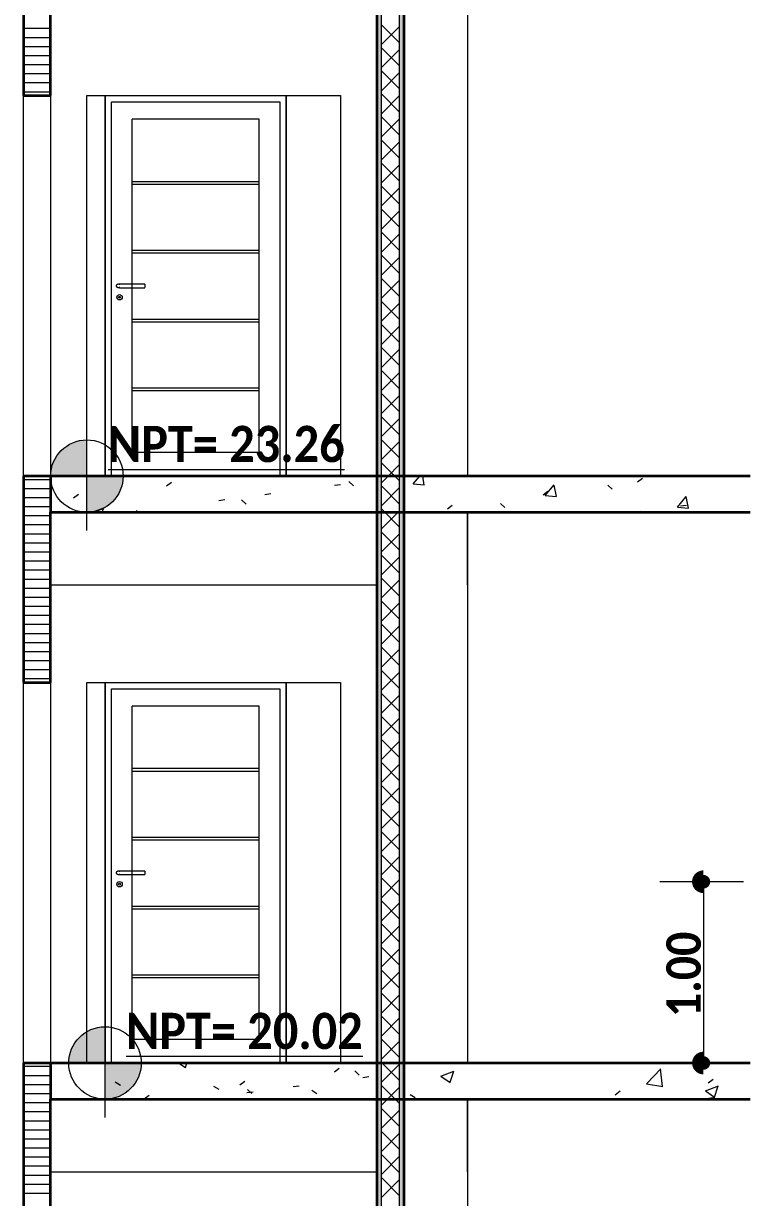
# Model space of a CAD drawing. Header units: metres. Extents: x -144 to 1000, y -717 to 29.
# Drawn here: x 342.61 to 346.58, y -629.24 to -622.8 of the extents above; entities that cross this region are included whole.
import ezdxf

# ---------------------------------------------------------------- set-up
doc = ezdxf.new("R2010")
doc.units = ezdxf.units.M
doc.layers.get('0').update_dxf_attribs({"color": 1})
for name, color, linetype, lineweight in [('A-ANNO-DIMS', 1, 'Continuous', 9), ('A-DOOR', 1, 'Continuous', 9), ('A-DOOR-FRAM', 1, 'Continuous', 9), ('A-FLOR', 2, 'Continuous', 9), ('A-FLOR-PATT', 8, 'Continuous', 50), ('A-WALL', 4, 'Continuous', 9), ('G-ANNO-DIMS', 1, 'Continuous', 9), ('S-BEAM', 1, 'Continuous', 9), ('S-COLS', 7, 'Continuous', 9)]:
    doc.layers.add(name, color=color, linetype=linetype, lineweight=lineweight)
doc.layers.add('A-WALL-PATT', color=7, linetype='Continuous', lineweight=35, true_color=0x9c9c9c)
doc.styles.add('Calibri_B', font='calibrib.ttf', dxfattribs={"height": 0.1650000000000001})
doc.styles.add('Calibri_B_1', font='calibrib.ttf', dxfattribs={"height": 0.135})

msp = doc.modelspace()

# ---------------------------------------------------------------- hatches: boundary and pattern name
at = {"layer": 'A-WALL-PATT', "true_color": 0x747474}
for points in [[(344.550027697949, -625.2803363315295), (344.5748855986146, -625.2803363315295), (344.5748855986146, -622.0587524052432), (344.550027697949, -622.0587524052432), (344.550027697949, -625.1785748713926)], [(344.550027697949, -628.5019202578158), (344.5748855986146, -628.5019202578158), (344.5748855986146, -625.2803363315295), (344.550027697949, -625.2803363315295), (344.550027697949, -628.4972684365682)], [(344.550027697949, -631.723504184102), (344.5748855986146, -631.723504184102), (344.5748855986146, -628.5019202578158), (344.550027697949, -628.5019202578158), (344.550027697949, -630.9862886104572)]]:
    msp.add_hatch(color=8, dxfattribs=at).paths.add_polyline_path(points)
at = {"layer": 'A-WALL-PATT', "lineweight": 5, "true_color": 0x747474}
for points in [[(344.6743172012773, -625.2803363315295), (344.699175101943, -625.2803363315295), (344.699175101943, -622.0587524052432), (344.6743172012773, -622.0587524052432), (344.6743172012773, -625.1785748713926)], [(344.6743172012773, -628.5019202578158), (344.699175101943, -628.5019202578158), (344.699175101943, -625.2803363315295), (344.6743172012773, -625.2803363315295), (344.6743172012773, -628.4972684365682)], [(344.6743172012773, -631.723504184102), (344.699175101943, -631.723504184102), (344.699175101943, -628.5019202578158), (344.6743172012773, -628.5019202578158), (344.6743172012773, -630.9862886104572)]]:
    msp.add_hatch(color=8, dxfattribs=at).paths.add_polyline_path(points)
at = {"layer": 'G-ANNO-DIMS'}
h = msp.add_hatch(color=256, dxfattribs=at)
edge = h.paths.add_edge_path()
edge.add_line((342.9589539108981, -625.2803363315295), (342.7600907055717, -625.2803363315295))
edge.add_arc((342.9589539108981, -625.2803363315295), 0.1988632053264631, 90.00000000000023, 180.0000000000002, ccw=False)
edge.add_line((342.9589539108981, -625.0814731262042), (342.9589539108981, -625.2803363315306))
h = msp.add_hatch(color=256, dxfattribs=at)
edge = h.paths.add_edge_path()
edge.add_line((342.9589539108981, -625.2803363315295), (343.1578171162246, -625.2803363315295))
edge.add_arc((342.9589539108981, -625.2803363315295), 0.1988632053264632, 269.9999999999993, 359.9999999999998, ccw=False)
edge.add_line((342.9589539108981, -625.4791995368548), (342.9589539108981, -625.2803363315284))
h = msp.add_hatch(color=256, dxfattribs=at)
edge = h.paths.add_edge_path()
edge.add_line((343.0581619998682, -628.5019202578158), (342.8592987945417, -628.5019202578158))
edge.add_arc((343.0581619998682, -628.5019202578158), 0.1988632053264631, 90.00000000000023, 180.0000000000002, ccw=False)
edge.add_line((343.0581619998682, -628.3030570524904), (343.0581619998682, -628.5019202578169))
h = msp.add_hatch(color=256, dxfattribs=at)
edge = h.paths.add_edge_path()
edge.add_line((343.0581619998682, -628.5019202578158), (343.2570252051946, -628.5019202578158))
edge.add_arc((343.0581619998682, -628.5019202578158), 0.1988632053264632, 269.9999999999993, 359.9999999999998, ccw=False)
edge.add_line((343.0581619998682, -628.7007834631411), (343.0581619998682, -628.5019202578146))

# ---------------------------------------------------------------- linework, layer by layer
at = {"linetype": 'ByBlock'}
msp.add_lwpolyline([(346.3419805306746, -627.4943757053813, 0.09943199999999999, 0.09943199999999999, 0.9999999999999999), (346.3419805306746, -627.519233606047, 0, 0, 0)], format="xyseb", dxfattribs=at)
at = {"linetype": 'ByBlock', "const_width": 0.09943160266323191}
msp.add_lwpolyline([(346.3419805306746, -628.4894913074866, 1), (346.3419805306746, -628.5143492081522, 1)], format="xyb", dxfattribs=at)
at = {"layer": 'A-ANNO-DIMS'}
for p, q in [((346.5616746567591, -627.5068046557105), (346.1033446842828, -627.5068046557105)), ((346.3419805306746, -627.5068046557105), (346.3419805306746, -628.5019202578158)), ((346.5616746567591, -628.5019202578158), (346.1033446842828, -628.5019202578158))]:
    msp.add_line(p, q, dxfattribs=at)
at = {"layer": 'A-DOOR'}
for p, q in [((343.9033306225081, -623.3215337590634), (343.2073094038694, -623.3215337590634)), ((343.2073094038694, -625.1510752480651), (343.2073094038694, -623.3215337590634)), ((343.9033306225081, -625.1510752480651), (343.9033306225081, -623.3215337590634)), ((343.9033306225081, -623.6645727882467), (343.2073094038694, -623.6645727882467)), ((343.9033306225081, -623.6794875286475), (343.2073094038694, -623.6794875286475)), ((343.9033306225081, -624.0424128783677), (343.2073094038694, -624.0424128783677)), ((343.9033306225081, -624.0573276187758), (343.2073094038694, -624.0573276187758)), ((343.136010019696, -624.2264037590692), (343.1394045443137, -624.2264037590692)), ((343.1394045443137, -624.2462052480666), (343.136010019696, -624.2462052480666)), ((343.2769115257304, -624.2263613432995), (343.1377072820012, -624.2263613432995)), ((343.1377072820012, -624.2462476638291), (343.2769115257304, -624.2462476638291)), ((343.2769115257304, -624.2264037590692), (343.2769115257304, -624.2462052480666)), ((343.9033306225081, -624.420252968496), (343.2073094038694, -624.420252968496)), ((343.9033306225081, -624.4351677088969), (343.2073094038694, -624.4351677088969)), ((343.9033306225081, -624.798093058617), (343.2073094038694, -624.798093058617)), ((343.9033306225081, -624.8130077990106), (343.2073094038694, -624.8130077990106)), ((343.9033306225081, -625.1510752480651), (343.2073094038694, -625.1510752480651)), ((343.9033306225081, -626.5431176853497), (343.2073094038694, -626.5431176853497)), ((343.2073094038694, -628.3726591743587), (343.2073094038694, -626.5431176853497)), ((343.9033306225081, -628.3726591743587), (343.9033306225081, -626.5431176853497)), ((343.9033306225081, -626.8861567145402), (343.2073094038694, -626.8861567145402)), ((343.9033306225081, -626.9010714549411), (343.2073094038694, -626.9010714549411)), ((343.9033306225081, -627.2639968046612), (343.2073094038694, -627.2639968046612)), ((343.9033306225081, -627.2789115450621), (343.2073094038694, -627.2789115450621)), ((343.136010019696, -627.4479876853554), (343.1394045443137, -627.4479876853554)), ((343.1394045443137, -627.4677891743529), (343.136010019696, -627.4677891743529)), ((343.2769115257304, -627.4479452695857), (343.1377072820012, -627.4479452695857)), ((343.1377072820012, -627.4678315901153), (343.2769115257304, -627.4678315901153)), ((343.2769115257304, -627.4479876853554), (343.2769115257304, -627.4677891743529)), ((343.9033306225081, -627.6418368947823), (343.2073094038694, -627.6418368947823)), ((343.9033306225081, -627.6567516351831), (343.2073094038694, -627.6567516351831)), ((343.9033306225081, -628.0196769849033), (343.2073094038694, -628.0196769849033)), ((343.9033306225081, -628.0345917253042), (343.2073094038694, -628.0345917253042)), ((343.9033306225081, -628.3726591743587), (343.2073094038694, -628.3726591743587))]:
    msp.add_line(p, q, dxfattribs=at)
for centre, radius in [((343.1377072820012, -624.2988538526959), 0.01491474039948447), ((343.1377072820012, -624.2988538526959), 0.004971580133161489), ((343.1377072820012, -627.5204377789894), 0.01491474039948447), ((343.1377072820012, -627.5204377789894), 0.004971580133161489)]:
    msp.add_circle(centre, radius, dxfattribs=at)
for points in [[(343.1394045443137, -624.2264037590692), (343.1382762654155, -624.2263472453167), (343.1360003317729, -624.2263472453167), (343.13264455884, -624.2266863278098), (343.1294611927276, -624.2273529457277), (343.1265586304851, -624.2283243982354), (343.1240357475815, -624.2295676035981), (343.1219783376853, -624.2310402262272), (343.1204569115123, -624.2326921167084), (343.1195216071771, -624.2344670256468), (343.1193142131649, -624.2356920063219), (343.1193124355102, -624.2363045035643)], [(343.1193124355102, -624.2363045035643), (343.1193142131649, -624.2369170008067), (343.1195216071771, -624.2381419814817), (343.1204569115123, -624.2399168904274), (343.1219783376853, -624.2415687809087), (343.1240357475815, -624.2430414035305), (343.1265586304851, -624.2442846088932), (343.1294611927276, -624.2452560614008), (343.13264455884, -624.245922679326), (343.1360003317729, -624.2462617618119), (343.1382762654155, -624.2462617618119), (343.1394045443137, -624.2462052480666)], [(343.1394045443137, -627.4479876853554), (343.1382762654155, -627.4479311716102), (343.1360003317729, -627.4479311716102), (343.13264455884, -627.4482702540961), (343.1294611927276, -627.4489368720212), (343.1265586304851, -627.4499083245289), (343.1240357475815, -627.4511515298843), (343.1219783376853, -627.4526241525134), (343.1204569115123, -627.4542760429947), (343.1195216071771, -627.4560509519331), (343.1193142131649, -627.4572759326154), (343.1193124355102, -627.4578884298578)], [(343.1193124355102, -627.4578884298578), (343.1193142131649, -627.4585009271002), (343.1195216071771, -627.4597259077752), (343.1204569115123, -627.4615008167136), (343.1219783376853, -627.4631527071949), (343.1240357475815, -627.4646253298167), (343.1265586304851, -627.4658685351867), (343.1294611927276, -627.4668399876871), (343.13264455884, -627.4675066056122), (343.1360003317729, -627.4678456880981), (343.1382762654155, -627.4678456880981), (343.1394045443137, -627.4677891743529)]]:
    msp.add_open_spline(points, degree=3, dxfattribs=at)
at = {"layer": 'A-DOOR-FRAM', "lineweight": 5}
for p, q in [((343.0581619998682, -623.192272675599), (343.0581619998682, -625.2803363315295)), ((343.0929630608059, -625.2803363315295), (343.0929630608059, -623.2270737365368)), ((343.0929630608059, -623.2270737365368), (344.0176769655716, -623.2270737365368)), ((344.0176769655716, -623.2270737365368), (344.0176769655716, -625.2803363315295)), ((344.0524780265021, -625.2803363315295), (344.0524780265021, -623.192272675599)), ((343.0581619998682, -626.4138566018926), (343.0581619998682, -628.5019202578158)), ((343.0929630608059, -628.5019202578158), (343.0929630608059, -626.448657662823)), ((343.0929630608059, -626.448657662823), (344.0176769655716, -626.448657662823)), ((344.0176769655716, -626.448657662823), (344.0176769655716, -628.5019202578158)), ((344.0524780265021, -628.5019202578158), (344.0524780265021, -626.4138566018926))]:
    msp.add_line(p, q, dxfattribs=at)
at = {"layer": 'A-FLOR', "lineweight": 35}
for p, q in [((346.5986610699745, -625.2803363315368), (342.7598671918802, -625.2803363315368)), ((342.7598671918802, -625.2803363315368), (342.7598671918802, -625.4791995368548)), ((342.7598671918802, -625.4791995368548), (346.5986610699745, -625.4791995368548)), ((346.5986610699745, -628.501920257823), (342.7598671918802, -628.501920257823)), ((342.7598671918802, -628.501920257823), (342.7598671918802, -628.7007834631484)), ((342.7598671918802, -628.7007834631484), (346.5986610699745, -628.7007834631484))]:
    msp.add_line(p, q, dxfattribs=at)
at = {"layer": 'A-FLOR-PATT', "color": 8, "lineweight": 5, "true_color": 0x828282}
for p, q in [((344.7498323157613, -625.3236329439358), (344.7861624872655, -625.2803363315368)), ((344.8105099994043, -625.3296118144833), (344.8014209100709, -625.2803363315368)), ((345.9809370550699, -625.312581727402), (346.0073869924142, -625.292285976652)), ((343.3961878765383, -625.3346780938343), (343.4226378138826, -625.3143823430771)), ((344.3173556071322, -625.330171348364), (344.3504098001702, -625.325819681301)), ((344.3964597395586, -625.3104812213685), (344.4210401356665, -625.3330050045959)), ((344.7498418396624, -625.3236591898938), (344.8102246919568, -625.3289420049448)), ((345.4622512186668, -625.3837081287245), (345.4887011560111, -625.3634123779746)), ((345.4744278273699, -625.3870312217666), (345.5231298398483, -625.3289904234305)), ((345.5351028798448, -625.393008579337), (345.5234225378788, -625.3296849095539)), ((345.8168208559998, -625.3300464765969), (345.841401252115, -625.3525702598315)), ((342.8859190049895, -625.3993459308665), (342.9123689423338, -625.3790501801093)), ((343.6827407317303, -625.4137199817167), (343.7157949247683, -625.4093683146464)), ((343.8073117908987, -625.4116045469607), (343.8318921870066, -625.4341283301881)), ((343.9347530761859, -625.3805419271491), (343.9678072692311, -625.3761902600788)), ((345.2276729073326, -625.4311698021963), (345.2522533034478, -625.4536935854237)), ((345.4744360672319, -625.3870529704625), (345.5348189195263, -625.3923357855135)), ((346.1990233389713, -625.4504294996048), (346.2477253514496, -625.3923887012686)), ((346.2596957602852, -625.456405344198), (346.2480154183265, -625.3930816744148)), ((342.9882392028355, -625.4791995368548), (343.052049529191, -625.4547050475055)), ((343.0432786488798, -625.4791995368548), (343.0515227590492, -625.4546303370487)), ((343.2282322549488, -625.4700691132573), (343.2425641491843, -625.4791995368548)), ((344.9375543914337, -625.459446925536), (344.9640043287779, -625.4391511747788)), ((345.9634033377058, -625.4769245712639), (345.9964575307511, -625.4725729041863)), ((346.1990302947941, -625.4504467510312), (346.2594131470958, -625.4557295660823)), ((346.2160071678788, -625.4436686461165), (346.2490613609241, -625.4393169790462)), ((343.4630916980802, -628.501920257823), (343.5001720035632, -628.5269312396747)), ((343.4996279816166, -628.5268399072418), (343.5079896839432, -628.501920257823)), ((344.316720337132, -628.5508315643353), (344.343170274469, -628.5305358135854)), ((344.4292438139653, -628.5454120760812), (344.4538242100805, -628.5679358593086)), ((344.4725118067634, -628.5808803071093), (344.5055659998086, -628.5765286400463)), ((344.901744111781, -628.5739571422716), (344.9724785890774, -628.546804720402)), ((344.9017452793248, -628.57394635378), (344.9519961523599, -628.6078409956215)), ((344.9514524887979, -628.6077527653804), (344.9719365558319, -628.5467058937036)), ((346.029077038356, -628.6159277909653), (346.1077622363789, -628.5339214786043)), ((346.1184250131971, -628.6305124379694), (346.1072631963814, -628.5345716837589)), ((346.3683557235761, -628.6109325590048), (346.3948056609131, -628.5906368082549)), ((343.1147693533983, -628.6054714057798), (343.1428875319741, -628.6233846611401)), ((343.6540497507501, -628.628262295894), (343.6821679293259, -628.6461755512471)), ((343.7981528273137, -628.6218671704744), (343.824602764658, -628.6015714197172)), ((343.8400958652981, -628.6465354016734), (343.8646762614205, -628.6690591849008)), ((344.0899092758243, -628.6312508858944), (344.1229634688623, -628.6268992188241)), ((344.1933301481019, -628.651053186001), (344.2214483266778, -628.6689664413614)), ((345.8580868520201, -628.675600396037), (345.8845367893643, -628.6553046452871)), ((346.0289585890257, -628.6166067995625), (346.1188046801451, -628.6305414014903)), ((346.3535672584455, -628.6548683378467), (346.4243017357346, -628.6277159159697)), ((346.3535694281288, -628.654856109734), (346.4038203011639, -628.6887507515755)), ((346.4032769959792, -628.6886656235117), (346.4237610630132, -628.6276187518422)), ((343.2733376734957, -628.6976967624694), (343.2997876108327, -628.6774010117122)), ((343.8373054456513, -628.6645068110345), (343.8703596386965, -628.6601551439642)), ((344.7326105454538, -628.673844076108), (344.7607287240296, -628.6917573314684)), ((345.2718909428056, -628.696634966215), (345.278402778609, -628.7007834631484)), ((346.37116336751, -628.6943776048618), (346.4042175605553, -628.6900259377915))]:
    msp.add_line(p, q, dxfattribs=at)
at = {"layer": 'A-WALL', "lineweight": 35}
for p, q in [((344.550027697949, -602.9281120528292), (344.550027697949, -638.1666720366891)), ((344.699175101943, -638.1666720366891), (344.699175101943, -602.9281120528292)), ((342.6107197878862, -622.0587524052432), (342.6107197878862, -623.192272675599)), ((342.7598671918802, -623.192272675599), (342.7598671918802, -622.2576156105686)), ((342.6107197878862, -623.192272675599), (342.7598671918802, -623.192272675599)), ((342.6107197878862, -625.2803363315295), (342.6107197878862, -626.4138566018926)), ((342.7598671918802, -625.2803363315295), (342.6107197878862, -625.2803363315295)), ((342.7598671918802, -626.4138566018926), (342.7598671918802, -625.4791995368548)), ((342.6107197878862, -626.4138566018926), (342.7598671918802, -626.4138566018926)), ((342.6107197878862, -628.5019202578158), (342.6107197878862, -629.6354405281788)), ((342.7598671918802, -628.5019202578158), (342.6107197878862, -628.5019202578158)), ((342.7598671918802, -629.6354405281788), (342.7598671918802, -628.7007834631484))]:
    msp.add_line(p, q, dxfattribs=at)
at = {"layer": 'A-WALL'}
for p, q in [((344.5748855986146, -638.1666720366891), (344.5748855986146, -602.9281120528292)), ((344.6743172012773, -638.1666720366891), (344.6743172012773, -602.9281120528292)), ((342.6107197878862, -625.2803363315295), (342.6107197878862, -623.192272675599)), ((342.7598671918802, -623.192272675599), (342.7598671918802, -625.2803363315295)), ((342.9589539108981, -625.2803363315295), (342.9589539108981, -623.192272675599)), ((342.9589539108981, -623.192272675599), (344.3509963481827, -623.192272675599)), ((343.0581619998682, -625.2803363315368), (343.0581619998682, -623.192272675599)), ((344.0524780265021, -623.192272675599), (344.0524780265021, -625.2803363315368)), ((344.3509963481827, -623.192272675599), (344.3509963481827, -625.2803363315295)), ((342.6107197878862, -628.5019202578158), (342.6107197878862, -626.4138566018926)), ((342.7598671918802, -626.4138566018926), (342.7598671918802, -628.5019202578158)), ((342.9589539108981, -628.5019202578158), (342.9589539108981, -626.4138566018926)), ((342.9589539108981, -626.4138566018926), (344.3509963481827, -626.4138566018926)), ((343.0581619998682, -628.501920257823), (343.0581619998682, -626.4138566018926)), ((344.0524780265021, -626.4138566018926), (344.0524780265021, -628.501920257823)), ((344.3509963481827, -626.4138566018926), (344.3509963481827, -628.5019202578158))]:
    msp.add_line(p, q, dxfattribs=at)
at = {"layer": 'A-WALL-PATT', "color": 8, "lineweight": 5, "true_color": 0x727272}
for p, q in [((342.7598671918802, -622.8243757457501), (342.6107197878862, -622.8243757457501)), ((342.7598671918802, -622.8740915470742), (342.6107197878862, -622.8740915470742)), ((342.7598671918802, -622.9238073484128), (342.6107197878862, -622.9238073484128)), ((342.7598671918802, -622.9735231497441), (342.6107197878862, -622.9735231497441)), ((342.7598671918802, -623.0232389510754), (342.6107197878862, -623.0232389510754)), ((342.7598671918802, -623.0729547524068), (342.6107197878862, -623.0729547524068)), ((342.7598671918802, -623.1226705537381), (342.6107197878862, -623.1226705537381)), ((342.7598671918802, -623.1723863550694), (342.6107197878862, -623.1723863550694)), ((342.7598671918802, -625.3002226520591), (342.6107197878862, -625.3002226520591)), ((342.7598671918802, -625.3499384533905), (342.6107197878862, -625.3499384533905)), ((342.7598671918802, -625.3996542547291), (342.6107197878862, -625.3996542547291)), ((342.7598671918802, -625.4493700560604), (342.6107197878862, -625.4493700560604)), ((342.7598671918802, -625.4990858573917), (342.6107197878862, -625.4990858573917)), ((342.7598671918802, -625.548801658723), (342.6107197878862, -625.548801658723)), ((342.7598671918802, -625.5985174600471), (342.6107197878862, -625.5985174600471)), ((342.7598671918802, -625.6482332613857), (342.6107197878862, -625.6482332613857)), ((342.7598671918802, -625.697949062717), (342.6107197878862, -625.697949062717)), ((342.7598671918802, -625.7476648640484), (342.6107197878862, -625.7476648640484)), ((342.7598671918802, -625.7973806653797), (342.6107197878862, -625.7973806653797)), ((342.7598671918802, -625.847096466711), (342.6107197878862, -625.847096466711)), ((342.7598671918802, -625.8968122680424), (342.6107197878862, -625.8968122680424)), ((342.7598671918802, -625.9465280693737), (342.6107197878862, -625.9465280693737)), ((342.7598671918802, -625.996243870705), (342.6107197878862, -625.996243870705)), ((342.7598671918802, -626.0459596720364), (342.6107197878862, -626.0459596720364)), ((342.7598671918802, -626.0956754733677), (342.6107197878862, -626.0956754733677)), ((342.7598671918802, -626.145391274699), (342.6107197878862, -626.145391274699)), ((342.7598671918802, -626.1951070760304), (342.6107197878862, -626.1951070760304)), ((342.7598671918802, -626.2448228773617), (342.6107197878862, -626.2448228773617)), ((342.7598671918802, -626.294538678693), (342.6107197878862, -626.294538678693)), ((342.7598671918802, -626.3442544800243), (342.6107197878862, -626.3442544800243)), ((342.7598671918802, -626.393970281363), (342.6107197878862, -626.393970281363)), ((342.7598671918802, -628.5218065783527), (342.6107197878862, -628.5218065783527)), ((342.7598671918802, -628.571522379684), (342.6107197878862, -628.571522379684)), ((342.7598671918802, -628.6212381810153), (342.6107197878862, -628.6212381810153)), ((342.7598671918802, -628.6709539823466), (342.6107197878862, -628.6709539823466)), ((342.7598671918802, -628.720669783678), (342.6107197878862, -628.720669783678)), ((342.7598671918802, -628.7703855850093), (342.6107197878862, -628.7703855850093)), ((342.7598671918802, -628.8201013863406), (342.6107197878862, -628.8201013863406)), ((342.7598671918802, -628.869817187672), (342.6107197878862, -628.869817187672)), ((342.7598671918802, -628.9195329890033), (342.6107197878862, -628.9195329890033)), ((342.7598671918802, -628.9692487903346), (342.6107197878862, -628.9692487903346)), ((342.7598671918802, -629.018964591666), (342.6107197878862, -629.018964591666)), ((342.7598671918802, -629.0686803929973), (342.6107197878862, -629.0686803929973)), ((342.7598671918802, -629.1183961943359), (342.6107197878862, -629.1183961943359)), ((342.7598671918802, -629.16811199566), (342.6107197878862, -629.16811199566)), ((342.7598671918802, -629.2178277969913), (342.6107197878862, -629.2178277969913))]:
    msp.add_line(p, q, dxfattribs=at)
at = {"layer": 'A-WALL-PATT', "color": 1, "lineweight": 5, "true_color": 0xff0000}
for p, q in [((344.6743172012773, -622.9025085542132), (344.5748855986146, -622.8030769515506)), ((344.5748855986146, -622.9120742019265), (344.6743172012773, -622.8126425992639)), ((344.6743172012773, -623.0290643231317), (344.5748855986146, -622.929632720469)), ((344.5748855986146, -623.038629970845), (344.6743172012773, -622.9391983681751)), ((344.6743172012773, -623.1556200920429), (344.5748855986146, -623.0561884893802)), ((344.5748855986146, -623.1651857397562), (344.6743172012773, -623.0657541370936)), ((344.6743172012773, -623.2821758609541), (344.5748855986146, -623.1827442582987)), ((344.5748855986146, -623.2917415086674), (344.6743172012773, -623.1923099060048)), ((344.6743172012773, -623.4087316298653), (344.5748855986146, -623.3093000272099)), ((344.5748855986146, -623.4182972775786), (344.6743172012773, -623.318865674916)), ((344.6743172012773, -623.5352873987838), (344.5748855986146, -623.4358557961211)), ((344.5748855986146, -623.5448530464971), (344.6743172012773, -623.4454214438272)), ((344.6743172012773, -623.6618431677023), (344.5748855986146, -623.5624115650323)), ((344.5748855986146, -623.6714088154083), (344.6743172012773, -623.5719772127384)), ((344.6743172012773, -623.7883989366135), (344.5748855986146, -623.6889673339435)), ((344.5748855986146, -623.7979645843195), (344.6743172012773, -623.6985329816569)), ((344.6743172012773, -623.9149547055247), (344.5748855986146, -623.815523102862)), ((344.5748855986146, -623.9245203532307), (344.6743172012773, -623.825088750568)), ((344.6743172012773, -624.0415104744359), (344.5748855986146, -623.9420788717732)), ((344.5748855986146, -624.0510761221492), (344.6743172012773, -623.9516445194865)), ((344.6743172012773, -624.1680662433544), (344.5748855986146, -624.0686346406844)), ((344.5748855986146, -624.1776318910604), (344.6743172012773, -624.0782002883977)), ((344.6743172012773, -624.2946220122656), (344.5748855986146, -624.1951904095956)), ((344.5748855986146, -624.3041876599716), (344.6743172012773, -624.2047560573162)), ((344.6743172012773, -624.4211777811768), (344.5748855986146, -624.3217461785141)), ((344.5748855986146, -624.4307434288828), (344.6743172012773, -624.3313118262274)), ((344.6743172012773, -624.547733550088), (344.5748855986146, -624.4483019474253)), ((344.5748855986146, -624.5572991978013), (344.6743172012773, -624.4578675951386)), ((344.6743172012773, -624.6742893189992), (344.5748855986146, -624.5748577163438)), ((344.5748855986146, -624.6838549667125), (344.6743172012773, -624.5844233640498)), ((344.6743172012773, -624.8008450879177), (344.5748855986146, -624.701413485255)), ((344.5748855986146, -624.810410735631), (344.6743172012773, -624.710979132961)), ((344.6743172012773, -624.9274008568289), (344.5748855986146, -624.8279692541662)), ((344.5748855986146, -624.9369665045422), (344.6743172012773, -624.8375349018795)), ((344.6743172012773, -625.05395662574), (344.5748855986146, -624.9545250230847)), ((344.5748855986146, -625.0635222734534), (344.6743172012773, -624.9640906707907)), ((344.6743172012773, -625.1805123946585), (344.5748855986146, -625.0810807919959)), ((344.5748855986146, -625.1900780423719), (344.6743172012773, -625.0906464397019)), ((344.6743172012773, -625.3070681635697), (344.5748855986146, -625.2076365609071)), ((344.6111830783609, -625.2803363315295), (344.6743172012773, -625.2172022086131)), ((344.5748855986146, -625.316633811283), (344.6111830783609, -625.2803363315295)), ((344.6743172012773, -625.4336239324882), (344.5748855986146, -625.3341923298183)), ((344.5748855986146, -625.4431895801943), (344.6743172012773, -625.3437579775316)), ((344.6743172012773, -625.5601797013994), (344.5748855986146, -625.4607480987368)), ((344.5748855986146, -625.5697453491055), (344.6743172012773, -625.4703137464428)), ((344.6743172012773, -625.6867354703106), (344.5748855986146, -625.587303867648)), ((344.5748855986146, -625.6963011180167), (344.6743172012773, -625.596869515354)), ((344.6743172012773, -625.8132912392218), (344.5748855986146, -625.7138596365592)), ((344.5748855986146, -625.8228568869351), (344.6743172012773, -625.7234252842725)), ((344.6743172012773, -625.9398470081403), (344.5748855986146, -625.8404154054704)), ((344.5748855986146, -625.9494126558463), (344.6743172012773, -625.8499810531837)), ((344.6743172012773, -626.0664027770515), (344.5748855986146, -625.9669711743816)), ((344.5748855986146, -626.0759684247575), (344.6743172012773, -625.9765368221022)), ((344.6743172012773, -626.1929585459627), (344.5748855986146, -626.0935269433)), ((344.5748855986146, -626.2025241936688), (344.6743172012773, -626.1030925910134)), ((344.6743172012773, -626.3195143148739), (344.5748855986146, -626.2200827122113)), ((344.5748855986146, -626.3290799625872), (344.6743172012773, -626.2296483599246)), ((344.6743172012773, -626.4460700837924), (344.5748855986146, -626.3466384811297)), ((344.5748855986146, -626.4556357314984), (344.6743172012773, -626.3562041288358)), ((344.6743172012773, -626.5726258527036), (344.5748855986146, -626.4731942500409)), ((344.5748855986146, -626.5821915004169), (344.6743172012773, -626.4827598977542)), ((344.6743172012773, -626.6991816216148), (344.5748855986146, -626.5997500189594)), ((344.5748855986146, -626.7087472693281), (344.6743172012773, -626.6093156666655)), ((344.6743172012773, -626.825737390526), (344.5748855986146, -626.7263057878706)), ((344.5748855986146, -626.8353030382393), (344.6743172012773, -626.7358714355767)), ((344.6743172012773, -626.9522931594445), (344.5748855986146, -626.8528615567818)), ((344.5748855986146, -626.9618588071578), (344.6743172012773, -626.8624272044879)), ((344.6743172012773, -627.0788489283557), (344.5748855986146, -626.979417325693)), ((344.5748855986146, -627.088414576069), (344.6743172012773, -626.9889829733991)), ((344.6743172012773, -627.2054046972742), (344.5748855986146, -627.1059730946042)), ((344.5748855986146, -627.2149703449802), (344.6743172012773, -627.1155387423175)), ((344.6743172012773, -627.3319604661854), (344.5748855986146, -627.2325288635227)), ((344.5748855986146, -627.3415261138914), (344.6743172012773, -627.2420945112287)), ((344.6743172012773, -627.4585162350966), (344.5748855986146, -627.3590846324339)), ((344.5748855986146, -627.4680818828099), (344.6743172012773, -627.36865028014)), ((344.6743172012773, -627.585072004015), (344.5748855986146, -627.4856404013451)), ((344.5748855986146, -627.5946376517211), (344.6743172012773, -627.4952060490584)), ((344.6743172012773, -627.7116277729262), (344.5748855986146, -627.6121961702563)), ((344.5748855986146, -627.7211934206323), (344.6743172012773, -627.6217618179696)), ((344.6743172012773, -627.8381835418375), (344.5748855986146, -627.7387519391748)), ((344.5748855986146, -627.8477491895435), (344.6743172012773, -627.7483175868881)), ((344.6743172012773, -627.9647393107487), (344.5748855986146, -627.865307708086)), ((344.5748855986146, -627.9743049584547), (344.6743172012773, -627.8748733557993)), ((344.6743172012773, -628.0912950796599), (344.5748855986146, -627.9918634769972)), ((344.5748855986146, -628.1008607273732), (344.6743172012773, -628.0014291247105)), ((344.6743172012773, -628.2178508485783), (344.5748855986146, -628.1184192459157)), ((344.5748855986146, -628.2274164962844), (344.6743172012773, -628.127984893629)), ((344.6743172012773, -628.3444066174895), (344.5748855986146, -628.2449750148269)), ((344.5748855986146, -628.3539722652029), (344.6743172012773, -628.2545406625402)), ((344.6743172012773, -628.4709623864007), (344.5748855986146, -628.3715307837454)), ((344.5748855986146, -628.4805280341141), (344.6743172012773, -628.3810964314514)), ((344.5787193037811, -628.5019202578158), (344.5748855986146, -628.4980865526566)), ((344.5748855986146, -628.6070838030325), (344.6743172012773, -628.5076522003626)), ((344.6743172012773, -628.597518155312), (344.5787193037811, -628.5019202578158)), ((344.6743172012773, -628.7240739242304), (344.5748855986146, -628.6246423215678)), ((344.5748855986146, -628.7336395719437), (344.6743172012773, -628.6342079692738)), ((344.6743172012773, -628.8506296931416), (344.5748855986146, -628.751198090479)), ((344.5748855986146, -628.860195340855), (344.6743172012773, -628.7607637381923)), ((344.6743172012773, -628.9771854620601), (344.5748855986146, -628.8777538593974)), ((344.5748855986146, -628.9867511097661), (344.6743172012773, -628.8873195071035)), ((344.6743172012773, -629.1037412309713), (344.5748855986146, -629.0043096283086)), ((344.5748855986146, -629.1133068786773), (344.6743172012773, -629.0138752760147)), ((344.6743172012773, -629.2302969998825), (344.5748855986146, -629.1308653972198)), ((344.5748855986146, -629.2398626475958), (344.6743172012773, -629.1404310449259))]:
    msp.add_line(p, q, dxfattribs=at)
at = {"layer": 'G-ANNO-DIMS'}
for p, q in [((342.9589539108981, -625.5786311395175), (342.9589539108981, -624.9820415235415)), ((342.6606591029029, -625.2803363315295), (344.3509963481827, -625.2803363315295)), ((343.0581619998682, -628.800215065811), (343.0581619998682, -628.2036254498278)), ((342.7598671918802, -628.5019202578158), (344.45020443716, -628.5019202578158))]:
    msp.add_line(p, q, dxfattribs=at)
for centre in [(342.9589539108981, -625.2803363315295), (343.0581619998682, -628.5019202578158)]:
    msp.add_circle(centre, 0.1988632053264632, dxfattribs=at)
at = {"layer": 'S-BEAM'}
for p, q in [((345.0479565136027, -625.8769259475127), (345.0479565136027, -625.4791995368548)), ((342.7598671918802, -625.8769259475127), (344.550027697949, -625.8769259475127)), ((345.0479565136027, -629.098509873799), (345.0479565136027, -628.7007834631484)), ((342.7598671918802, -629.098509873799), (344.550027697949, -629.098509873799))]:
    msp.add_line(p, q, dxfattribs=at)
at = {"layer": 'S-COLS'}
for p, q in [((345.0469621975697, -622.2576156105686), (345.0469621975697, -625.2803363315368)), ((345.0469621975697, -625.4791995368548), (345.0469621975697, -628.501920257823)), ((345.0469621975697, -628.7007834631484), (345.0469621975697, -631.7235041841093))]:
    msp.add_line(p, q, dxfattribs=at)

# ---------------------------------------------------------------- texts
at = {"layer": 'A-ANNO-DIMS', "style": 'Calibri_B', "width": 0.9}
msp.add_text('1.00', height=0.1889200450601406, rotation=90, dxfattribs=at).set_placement((346.3274596923927, -628.2497913937666))
at = {"layer": 'G-ANNO-DIMS', "style": 'Calibri_B_1', "width": 0.9}
for s, p in [('%%UNPT= 23.26', (343.0747779995488, -625.203571976989)), ('%%UNPT= 20.02', (343.1739860885189, -628.4251559032753))]:
    msp.add_text(s, height=0.1988632053264638, dxfattribs=at).set_placement(p)

doc.saveas('drawing.dxf')
